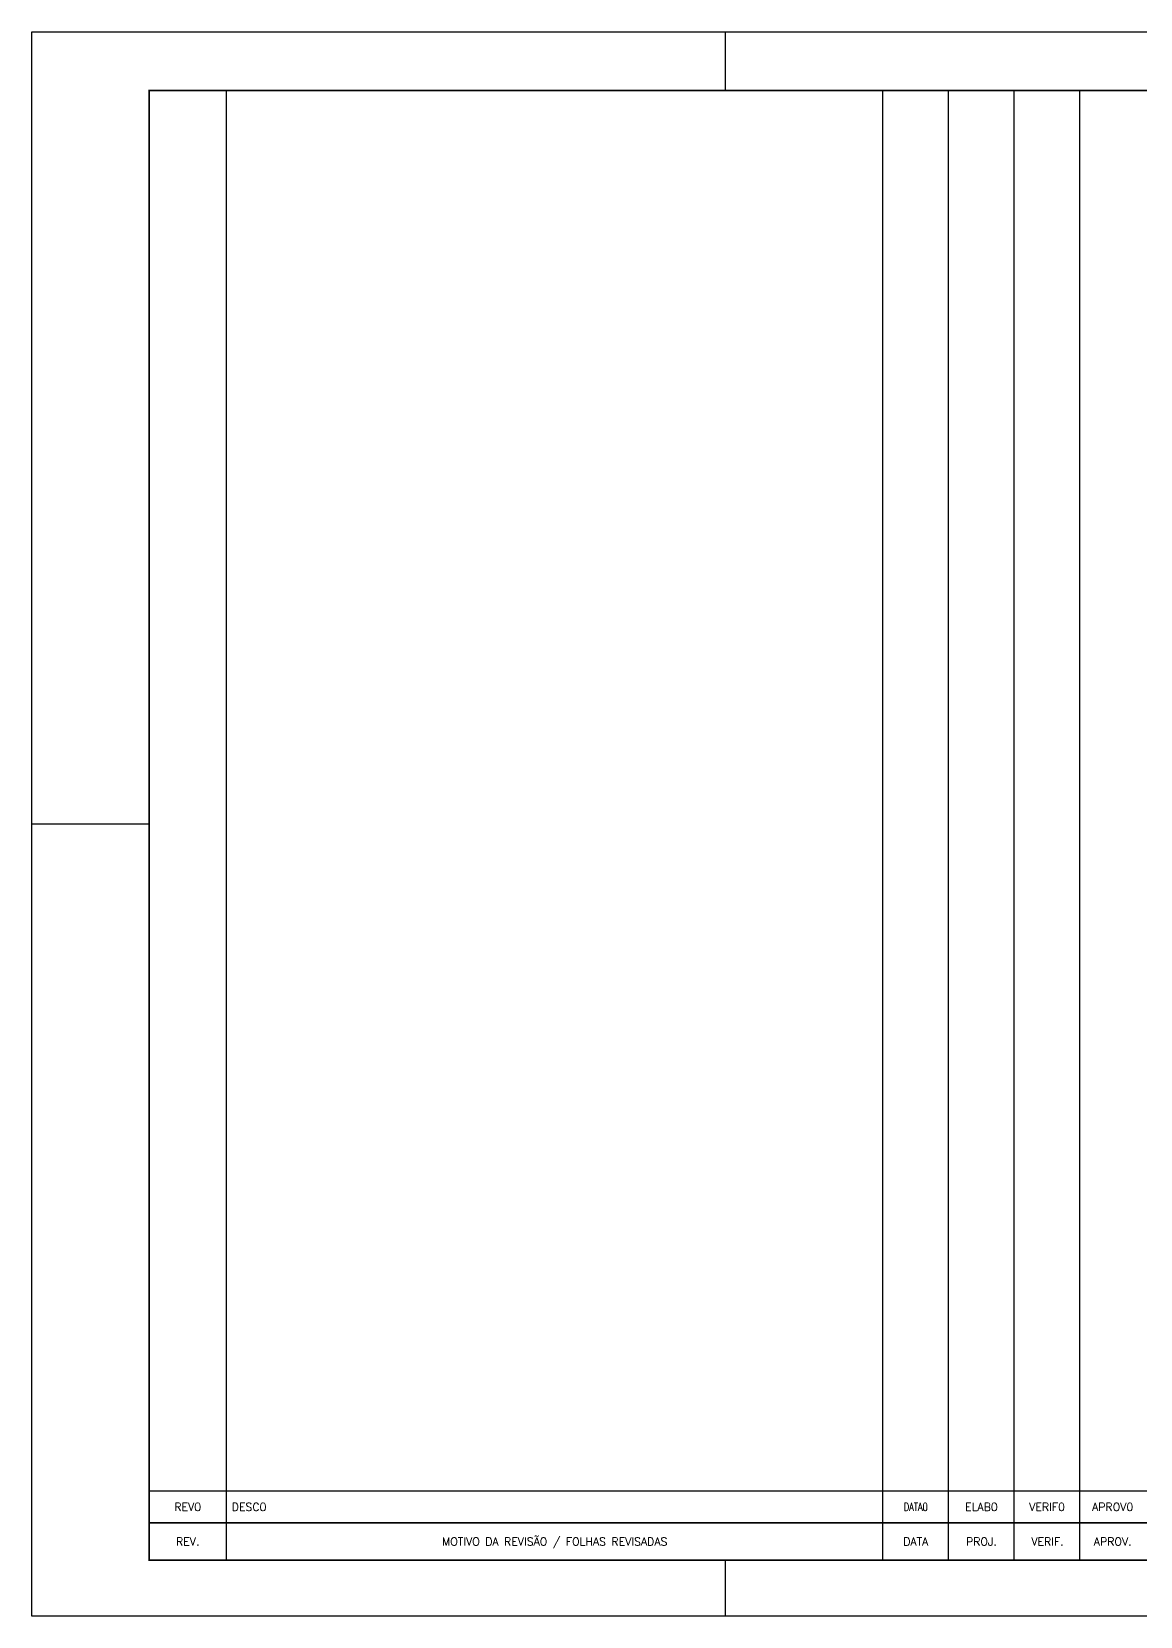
# Model space of a CAD drawing. Header units: millimetres. Extents: x 573 to 993, y 334 to 631.
# Drawn here: x 573.2 to 781, y 333.6 to 630.6 of the extents above; entities that cross this region are included whole.
import ezdxf
from ezdxf.enums import TextEntityAlignment as Align

# ---------------------------------------------------------------- set-up
doc = ezdxf.new("R2010")
doc.units = ezdxf.units.MM
doc.layers.add('1', color=7, linetype='Continuous')
doc.styles.add('ROMANS', font='romans.shx')

msp = doc.modelspace()

# ---------------------------------------------------------------- linework, layer by layer
at = {"color": 7}
for p, q in [((703.2423577827179, 630.6436545640074), (703.2423577827179, 619.6436545640075)), ((573.242357782718, 482.1436545640075), (595.242357782718, 482.1436545640075)), ((703.2423577827182, 344.1436545640075), (703.2423577827182, 333.6436545640075))]:
    msp.add_line(p, q, dxfattribs=at)
msp.add_lwpolyline([(573.242357782718, 333.6436545640075), (573.242357782718, 630.6436545640074), (993.2423577827179, 630.6436545640074), (993.2423577827179, 333.6436545640075)], close=True, dxfattribs=at)
at = {"color": 5, "const_width": 0.3}
msp.add_lwpolyline([(595.242357782718, 619.6436545640075), (982.742357782718, 619.6436545640075), (982.742357782718, 344.1436545640075), (595.242357782718, 344.1436545640075)], close=True, dxfattribs=at)
at = {"layer": '1', "color": 7, "linetype": 'Continuous'}
for p, q in [((609.742357782718, 344.1436545640075), (609.742357782718, 619.6436545640074)), ((732.8047577827181, 344.1436545640075), (732.8047577827181, 619.6436545640074)), ((745.104757782718, 344.1436545640075), (745.104757782718, 619.6436545640074)), ((757.404757782718, 344.1436545640075), (757.404757782718, 619.6436545640074)), ((769.7047577827179, 344.1436545640075), (769.7047577827179, 619.6436545640074)), ((595.2423577827179, 357.1436545640075), (878.9961021882522, 357.1436545640075))]:
    msp.add_line(p, q, dxfattribs=at)
at = {"layer": '1', "color": 5, "linetype": 'Continuous', "const_width": 0.3}
msp.add_lwpolyline([(782.7047577827179, 351.1436545640075), (595.242357782718, 351.1436545640075)], dxfattribs=at)

# ---------------------------------------------------------------- texts
at = {"layer": '1', "color": 7, "linetype": 'Continuous', "style": 'ROMANS'}
for s, p in [('REV.', (602.492357782718, 347.6436545640075)), ('MOTIVO DA REVISÃO / FOLHAS REVISADAS', (671.2735577827181, 347.6436545640075)), ('DATA', (738.954757782718, 347.6436545640074)), ('PROJ.', (751.254757782718, 347.6436545640075)), ('VERIF.', (763.6344059732224, 347.6436545640075)), ('APROV.', (775.8547577827179, 347.6436545640074))]:
    msp.add_text(s, height=1.5, dxfattribs=at).set_placement(p, align=Align.MIDDLE_CENTER)
for tag, p in [('REV0', (602.492357782718, 354.1436545640075)), ('ELAB0', (751.254757782718, 354.1436545640075)), ('VERIF0', (763.554757782718, 354.1436545640075)), ('APROV0', (775.8547577827181, 354.1436545640074))]:
    msp.add_attdef(tag, text='', height=1.5, dxfattribs=at).set_placement(p, align=Align.MIDDLE_CENTER)
msp.add_attdef('DESC0', text='', height=1.5, dxfattribs=at).set_placement((610.742357782718, 354.1436545640075), align=Align.MIDDLE_LEFT)
at = {"layer": '1', "color": 7, "linetype": 'Continuous', "style": 'ROMANS', "width": 0.75}
msp.add_attdef('DATA0', text='', height=1.5, dxfattribs=at).set_placement((738.954757782718, 354.1436545640074), align=Align.MIDDLE_CENTER)

doc.saveas('drawing.dxf')
